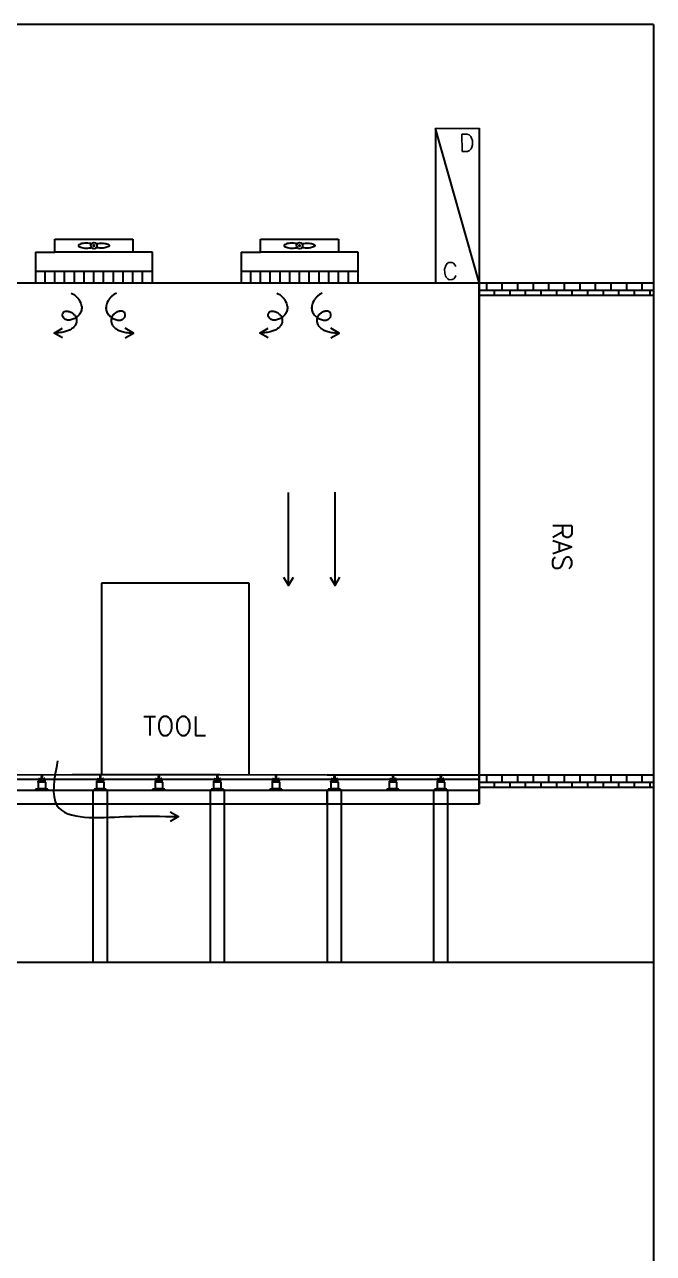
# Model space of a CAD drawing. Header units: millimetres. Extents: x 112 to 18918, y 65 to 12131.
# Drawn here: x 17567 to 18918, y 6738 to 9377 of the extents above; entities that cross this region are included whole.
import ezdxf
from ezdxf.enums import TextEntityAlignment as Align

# ---------------------------------------------------------------- set-up
doc = ezdxf.new("R2010")
doc.units = ezdxf.units.MM
for name, color, linetype in [('A-DETL-01', 1, 'Continuous'), ('M-CEQPM-MAU', 22, 'Continuous'), ('M-HVAC-CMDUCT', 150, 'Continuous')]:
    doc.layers.add(name, color=color, linetype=linetype)
doc.styles.add('STDTEXT', font='simplex.shx', dxfattribs={"bigfont": 'china.shx'})

msp = doc.modelspace()

# ---------------------------------------------------------------- hatches: boundary and pattern name
at = {"layer": 'M-CEQPM-MAU'}
h = msp.add_hatch(dxfattribs=at)
h.set_pattern_fill('AR-B88', color=252, scale=0.164336)
h.set_pattern_definition([(360, (-653426.305, -1383852.218), (2e-14, 33.39309756), []), (90, (-653426.305, -1383852.218), (-16.69654878, 33.39309756), [33.39309756, -33.39309756])])
h.paths.add_polyline_path([(18917.6, 8822.6), (18543.7, 8822.6), (18543.7, 8796.2), (18917.6, 8796.2)])
h = msp.add_hatch(dxfattribs=at)
h.set_pattern_fill('AR-B88', color=252, scale=0.164336)
h.set_pattern_definition([(360, (-653426.305, -1384908.842), (2e-14, 33.39309756), []), (90, (-653426.305, -1384908.842), (-16.69654878, 33.39309756), [33.39309756, -33.39309756])])
h.paths.add_polyline_path([(18917.6, 7766), (18543.7, 7766), (18543.7, 7739.6), (18917.6, 7739.6)])

# ---------------------------------------------------------------- linework, layer by layer
at = {"color": 252}
for points in [[(18543.7, 8822.6), (18917.6, 8822.6)], [(18543.7, 8796.2), (18917.6, 8796.2)], [(18543.7, 7766), (18917.6, 7766)], [(18543.7, 7739.6), (18917.6, 7739.6)]]:
    msp.add_lwpolyline(points, dxfattribs=at)
at = {"layer": 'A-DETL-01', "color": 252, "linetype": 'Continuous'}
for p, q in [((18917.6, 9377.1), (18917.6, 1596.3)), ((18543.7, 8822.6), (18543.7, 7703.1))]:
    msp.add_line(p, q, dxfattribs=at)
at = {"layer": 'M-CEQPM-MAU', "color": 252}
for p, q in [((18449.4, 9154.1), (18449.4, 8822.6)), ((18049.6, 8177.6), (17732.2, 8177.6)), ((17732.2, 8177.6), (17732.2, 7766.8)), ((18049.6, 7766.8), (18049.6, 8177.6)), ((17669.2, 7766.8), (17986.6, 7766.8))]:
    msp.add_line(p, q, dxfattribs=at)
at = {"layer": 'M-CEQPM-MAU', "color": 252, "ltscale": 0.1}
for p, q in [((17632.1, 8888.4), (17632.1, 8916.3)), ((17632.1, 8916.3), (17799.7, 8916.3)), ((17799.7, 8916.3), (17799.7, 8888.4)), ((18073.8, 8888.4), (18073.8, 8916.3)), ((18073.8, 8916.3), (18241.4, 8916.3)), ((18241.4, 8916.3), (18241.4, 8888.4)), ((17590.2, 8888.4), (17632.1, 8888.4)), ((17590.2, 8888.4), (17590.2, 8822.6)), ((17799.7, 8888.4), (17632.1, 8888.4)), ((17841.6, 8888.4), (17799.7, 8888.4)), ((17841.6, 8822.6), (17841.6, 8888.4)), ((18031.9, 8888.4), (18073.8, 8888.4)), ((18031.9, 8888.4), (18031.9, 8822.6)), ((18241.4, 8888.4), (18073.8, 8888.4)), ((18283.3, 8888.4), (18241.4, 8888.4)), ((18283.3, 8822.6), (18283.3, 8888.4)), ((17590.2, 8847.3), (17841.6, 8847.3)), ((17611.1, 8822.6), (17611.1, 8847.3)), ((17632.1, 8822.6), (17632.1, 8847.3)), ((17653, 8822.6), (17653, 8847.3)), ((17674, 8822.6), (17674, 8847.3)), ((17694.9, 8822.6), (17694.9, 8847.3)), ((17715.9, 8822.6), (17715.9, 8847.3)), ((17736.8, 8822.6), (17736.8, 8847.3)), ((17757.8, 8822.6), (17757.8, 8847.3)), ((17778.7, 8822.6), (17778.7, 8847.3)), ((17799.7, 8822.6), (17799.7, 8847.3)), ((17820.6, 8822.6), (17820.6, 8847.3)), ((18031.9, 8847.3), (18283.3, 8847.3)), ((18052.8, 8822.6), (18052.8, 8847.3)), ((18073.8, 8822.6), (18073.8, 8847.3)), ((18094.7, 8822.6), (18094.7, 8847.3)), ((18115.7, 8822.6), (18115.7, 8847.3)), ((18136.6, 8822.6), (18136.6, 8847.3)), ((18157.6, 8822.6), (18157.6, 8847.3)), ((18178.5, 8822.6), (18178.5, 8847.3)), ((18199.5, 8822.6), (18199.5, 8847.3)), ((18220.5, 8822.6), (18220.5, 8847.3)), ((18241.4, 8822.6), (18241.4, 8847.3)), ((18262.4, 8822.6), (18262.4, 8847.3)), ((16516.5, 8822.6), (18543.7, 8822.6)), ((17590.2, 8822.6), (17841.6, 8822.6)), ((18031.9, 8822.6), (18283.3, 8822.6)), ((18543.7, 7703.1), (18543.7, 8822.6)), ((16479.9, 7765.9), (18217, 7766.2)), ((17603.8, 7767.1), (17602.1, 7756.6)), ((17603.8, 7767.1), (17605.5, 7756.6)), ((17729.5, 7767.1), (17727.8, 7756.6)), ((17729.5, 7767.1), (17731.2, 7756.6)), ((17855.2, 7767.1), (17853.5, 7756.6)), ((17855.2, 7767.1), (17856.9, 7756.6)), ((17980.9, 7767.1), (17979.2, 7756.6)), ((17980.9, 7767.1), (17982.6, 7756.6)), ((18106.6, 7767.1), (18105, 7756.6)), ((18106.6, 7767.1), (18108.3, 7756.6)), ((18217, 7765.9), (18543.7, 7766)), ((18232.4, 7767.1), (18230.7, 7756.6)), ((18232.4, 7767.1), (18234, 7756.6)), ((18358.1, 7767.1), (18356.4, 7756.6)), ((18358.1, 7767.1), (18359.8, 7756.6)), ((18460.8, 7767.1), (18459.1, 7756.6)), ((18460.8, 7767.1), (18462.5, 7756.6)), ((18217, 7755.8), (16479.9, 7755.5)), ((17616.9, 7734.9), (17590.6, 7734.9)), ((17590.6, 7734.9), (17590.6, 7732.7)), ((17616.9, 7732.7), (17590.6, 7732.7)), ((17595.9, 7750.1), (17595.9, 7736.2)), ((17611.7, 7750.1), (17595.9, 7750.1)), ((17595.9, 7736.2), (17611.7, 7736.2)), ((17611, 7752.3), (17596.5, 7752.3)), ((17596.5, 7750.1), (17596.5, 7752.3)), ((17596.7, 7736.2), (17596.7, 7734.9)), ((17596.9, 7757.7), (17598.3, 7757.7)), ((17596.9, 7757.7), (17596.9, 7752.3)), ((17598.3, 7757.7), (17598.3, 7756.6)), ((17602.9, 7756.6), (17598.3, 7756.6)), ((17603, 7757.7), (17602.7, 7752.3)), ((17604.6, 7757.7), (17603, 7757.7)), ((17604.6, 7757.7), (17604.8, 7752.3)), ((17609.3, 7756.6), (17604.6, 7756.6)), ((17609.3, 7757.7), (17609.3, 7756.6)), ((17610.6, 7757.7), (17609.3, 7757.7)), ((17610.6, 7757.7), (17610.6, 7752.3)), ((17610.8, 7736.2), (17610.8, 7734.9)), ((17611, 7750.1), (17611, 7752.3)), ((17611.7, 7750.1), (17611.7, 7736.2)), ((17616.9, 7734.9), (17616.9, 7732.7)), ((17742.6, 7734.9), (17716.3, 7734.9)), ((17716.3, 7734.9), (17716.3, 7732.7)), ((17742.6, 7732.7), (17716.3, 7732.7)), ((17721.6, 7750.1), (17721.6, 7736.2)), ((17737.4, 7750.1), (17721.6, 7750.1)), ((17721.6, 7736.2), (17737.4, 7736.2)), ((17736.7, 7752.3), (17722.3, 7752.3)), ((17722.3, 7750.1), (17722.3, 7752.3)), ((17722.5, 7736.2), (17722.5, 7734.9)), ((17722.7, 7757.7), (17724, 7757.7)), ((17722.7, 7757.7), (17722.7, 7752.3)), ((17724, 7757.7), (17724, 7756.6)), ((17728.6, 7756.6), (17724, 7756.6)), ((17728.7, 7757.7), (17728.4, 7752.3)), ((17730.3, 7757.7), (17728.7, 7757.7)), ((17730.3, 7757.7), (17730.6, 7752.3)), ((17735, 7756.6), (17730.3, 7756.6)), ((17735, 7757.7), (17735, 7756.6)), ((17736.3, 7757.7), (17735, 7757.7)), ((17736.3, 7757.7), (17736.3, 7752.3)), ((17736.5, 7736.2), (17736.5, 7734.9)), ((17736.7, 7750.1), (17736.7, 7752.3)), ((17737.4, 7750.1), (17737.4, 7736.2)), ((17742.6, 7734.9), (17742.6, 7732.7)), ((17868.4, 7734.9), (17842.1, 7734.9)), ((17842.1, 7734.9), (17842.1, 7732.7)), ((17868.4, 7732.7), (17842.1, 7732.7)), ((17847.3, 7750.1), (17847.3, 7736.2)), ((17863.1, 7750.1), (17847.3, 7750.1)), ((17847.3, 7736.2), (17863.1, 7736.2)), ((17862.5, 7752.3), (17848, 7752.3)), ((17848, 7750.1), (17848, 7752.3)), ((17848.2, 7736.2), (17848.2, 7734.9)), ((17848.4, 7757.7), (17849.7, 7757.7)), ((17848.4, 7757.7), (17848.4, 7752.3)), ((17849.7, 7757.7), (17849.7, 7756.6)), ((17854.4, 7756.6), (17849.7, 7756.6)), ((17854.4, 7757.7), (17854.1, 7752.3)), ((17856, 7757.7), (17854.4, 7757.7)), ((17856, 7757.7), (17856.3, 7752.3)), ((17860.7, 7756.6), (17856.1, 7756.6)), ((17860.7, 7757.7), (17860.7, 7756.6)), ((17862, 7757.7), (17860.7, 7757.7)), ((17862, 7757.7), (17862, 7752.3)), ((17862.2, 7736.2), (17862.2, 7734.9)), ((17862.5, 7750.1), (17862.5, 7752.3)), ((17863.1, 7750.1), (17863.1, 7736.2)), ((17868.4, 7734.9), (17868.4, 7732.7)), ((17994.1, 7734.9), (17967.8, 7734.9)), ((17967.8, 7734.9), (17967.8, 7732.7)), ((17994.1, 7732.7), (17967.8, 7732.7)), ((17973, 7750.1), (17973, 7736.2)), ((17988.8, 7750.1), (17973, 7750.1)), ((17973, 7736.2), (17988.8, 7736.2)), ((17988.2, 7752.3), (17973.7, 7752.3)), ((17973.7, 7750.1), (17973.7, 7752.3)), ((17973.9, 7736.2), (17973.9, 7734.9)), ((17974.1, 7757.7), (17975.4, 7757.7)), ((17974.1, 7757.7), (17974.1, 7752.3)), ((17975.4, 7757.7), (17975.4, 7756.6)), ((17980.1, 7756.6), (17975.4, 7756.6)), ((17980.1, 7757.7), (17979.9, 7752.3)), ((17981.7, 7757.7), (17980.1, 7757.7)), ((17981.7, 7757.7), (17982, 7752.3)), ((17986.4, 7756.6), (17981.8, 7756.6)), ((17986.4, 7757.7), (17986.4, 7756.6)), ((17987.8, 7757.7), (17986.4, 7757.7)), ((17987.8, 7757.7), (17987.8, 7752.3)), ((17988, 7736.2), (17988, 7734.9)), ((17988.2, 7750.1), (17988.2, 7752.3)), ((17988.8, 7750.1), (17988.8, 7736.2)), ((17994.1, 7734.9), (17994.1, 7732.7)), ((18119.8, 7734.9), (18093.5, 7734.9)), ((18093.5, 7734.9), (18093.5, 7732.7)), ((18119.8, 7732.7), (18093.5, 7732.7)), ((18098.8, 7750.1), (18098.8, 7736.2)), ((18114.5, 7750.1), (18098.8, 7750.1)), ((18098.8, 7736.2), (18114.5, 7736.2)), ((18113.9, 7752.3), (18099.4, 7752.3)), ((18099.4, 7750.1), (18099.4, 7752.3)), ((18099.6, 7736.2), (18099.6, 7734.9)), ((18099.8, 7757.7), (18101.2, 7757.7)), ((18099.8, 7757.7), (18099.8, 7752.3)), ((18101.2, 7757.7), (18101.2, 7756.6)), ((18105.8, 7756.6), (18101.2, 7756.6)), ((18105.8, 7757.7), (18105.6, 7752.3)), ((18107.4, 7757.7), (18105.8, 7757.7)), ((18107.4, 7757.7), (18107.7, 7752.3)), ((18112.1, 7756.6), (18107.5, 7756.6)), ((18112.1, 7757.7), (18112.1, 7756.6)), ((18113.5, 7757.7), (18112.1, 7757.7)), ((18113.5, 7757.7), (18113.5, 7752.3)), ((18113.7, 7736.2), (18113.7, 7734.9)), ((18113.9, 7750.1), (18113.9, 7752.3)), ((18114.5, 7750.1), (18114.5, 7736.2)), ((18119.8, 7734.9), (18119.8, 7732.7)), ((18543.7, 7755.5), (18217, 7755.5)), ((18245.5, 7734.9), (18219.2, 7734.9)), ((18219.2, 7734.9), (18219.2, 7732.7)), ((18245.5, 7732.7), (18219.2, 7732.7)), ((18224.5, 7750.1), (18224.5, 7736.2)), ((18240.2, 7750.1), (18224.5, 7750.1)), ((18224.5, 7736.2), (18240.2, 7736.2)), ((18239.6, 7752.3), (18225.1, 7752.3)), ((18225.1, 7750.1), (18225.1, 7752.3)), ((18225.3, 7736.2), (18225.3, 7734.9)), ((18225.5, 7757.7), (18226.9, 7757.7)), ((18225.5, 7757.7), (18225.5, 7752.3)), ((18226.9, 7757.7), (18226.9, 7756.6)), ((18231.5, 7756.6), (18226.9, 7756.6)), ((18231.6, 7757.7), (18231.3, 7752.3)), ((18233.2, 7757.7), (18231.6, 7757.7)), ((18233.2, 7757.7), (18233.4, 7752.3)), ((18237.9, 7756.6), (18233.2, 7756.6)), ((18237.9, 7757.7), (18237.9, 7756.6)), ((18239.2, 7757.7), (18237.9, 7757.7)), ((18239.2, 7757.7), (18239.2, 7752.3)), ((18239.4, 7736.2), (18239.4, 7734.9)), ((18239.6, 7750.1), (18239.6, 7752.3)), ((18240.2, 7750.1), (18240.2, 7736.2)), ((18245.5, 7734.9), (18245.5, 7732.7)), ((18371.2, 7734.9), (18344.9, 7734.9)), ((18344.9, 7734.9), (18344.9, 7732.7)), ((18371.2, 7732.7), (18344.9, 7732.7)), ((18350.2, 7750.1), (18350.2, 7736.2)), ((18366, 7750.1), (18350.2, 7750.1)), ((18350.2, 7736.2), (18366, 7736.2)), ((18365.3, 7752.3), (18350.8, 7752.3)), ((18350.8, 7750.1), (18350.8, 7752.3)), ((18351, 7736.2), (18351, 7734.9)), ((18351.2, 7757.7), (18352.6, 7757.7)), ((18351.2, 7757.7), (18351.2, 7752.3)), ((18352.6, 7757.7), (18352.6, 7756.6)), ((18357.2, 7756.6), (18352.6, 7756.6)), ((18357.3, 7757.7), (18357, 7752.3)), ((18358.9, 7757.7), (18357.3, 7757.7)), ((18358.9, 7757.7), (18359.1, 7752.3)), ((18363.6, 7756.6), (18358.9, 7756.6)), ((18363.6, 7757.7), (18363.6, 7756.6)), ((18364.9, 7757.7), (18363.6, 7757.7)), ((18364.9, 7757.7), (18364.9, 7752.3)), ((18365.1, 7736.2), (18365.1, 7734.9)), ((18365.3, 7750.1), (18365.3, 7752.3)), ((18366, 7750.1), (18366, 7736.2)), ((18371.2, 7734.9), (18371.2, 7732.7)), ((18473.9, 7734.9), (18447.7, 7734.9)), ((18447.7, 7734.9), (18447.7, 7732.7)), ((18473.9, 7732.7), (18447.7, 7732.7)), ((18452.9, 7750.1), (18452.9, 7736.2)), ((18468.7, 7750.1), (18452.9, 7750.1)), ((18452.9, 7736.2), (18468.7, 7736.2)), ((18468, 7752.3), (18453.6, 7752.3)), ((18453.6, 7750.1), (18453.6, 7752.3)), ((18453.8, 7736.2), (18453.8, 7734.9)), ((18454, 7757.7), (18455.3, 7757.7)), ((18454, 7757.7), (18454, 7752.3)), ((18455.3, 7757.7), (18455.3, 7756.6)), ((18460, 7756.6), (18455.3, 7756.6)), ((18460, 7757.7), (18459.7, 7752.3)), ((18461.6, 7757.7), (18460, 7757.7)), ((18461.6, 7757.7), (18461.9, 7752.3)), ((18466.3, 7756.6), (18461.6, 7756.6)), ((18466.3, 7757.7), (18466.3, 7756.6)), ((18467.6, 7757.7), (18466.3, 7757.7)), ((18467.6, 7757.7), (18467.6, 7752.3)), ((18467.8, 7736.2), (18467.8, 7734.9)), ((18468, 7750.1), (18468, 7752.3)), ((18468.7, 7750.1), (18468.7, 7736.2)), ((18473.9, 7734.9), (18473.9, 7732.7))]:
    msp.add_line(p, q, dxfattribs=at)
at = {"layer": 'M-CEQPM-MAU', "color": 252}
for points in [[(18917.6, 9377.1), (14882.4, 9377.1)], [(18917.6, 7362.8), (14882.4, 7362.8)]]:
    msp.add_lwpolyline(points, dxfattribs=at)
msp.add_lwpolyline([(18543.7, 9154.9), (18543.7, 8823.5), (18449.4, 9154.1)], close=True, dxfattribs=at)
at = {"layer": 'M-CEQPM-MAU', "color": 252, "ltscale": 0.1}
for points in [[(17710.5, 8906.1, 0.03966), (17706.1, 8907.1, 0.032614), (17699.4, 8907.5, 0.032614), (17692.7, 8907.1, 0.044087), (17687.8, 8906, 0.086721), (17683.8, 8903.9, 0.233651), (17683, 8902.3, 0.233651), (17683.8, 8900.7, 0.086721), (17687.8, 8898.7, 0.044087), (17692.7, 8897.6, 0.032614), (17699.4, 8897.1, 0.032614), (17706.1, 8897.6, 0.03966), (17710.5, 8898.5)], [(17721.2, 8906.1, -0.03966), (17725.6, 8907.1, -0.032614), (17732.3, 8907.5, -0.032614), (17739.1, 8907.1, -0.044087), (17743.9, 8906, -0.086721), (17748, 8903.9, -0.233651), (17748.7, 8902.3, -0.233651), (17748, 8900.7, -0.086721), (17743.9, 8898.7, -0.044087), (17739.1, 8897.6, -0.032614), (17732.3, 8897.1, -0.032614), (17725.6, 8897.6, -0.03966), (17721.2, 8898.5)], [(18152.2, 8906.1, 0.03966), (18147.9, 8907.1, 0.032614), (18141.1, 8907.5, 0.032614), (18134.4, 8907.1, 0.044087), (18129.5, 8906, 0.086721), (18125.5, 8903.9, 0.233651), (18124.7, 8902.3, 0.233651), (18125.5, 8900.7, 0.086721), (18129.5, 8898.7, 0.044087), (18134.4, 8897.6, 0.032614), (18141.1, 8897.1, 0.032614), (18147.9, 8897.6, 0.03966), (18152.2, 8898.5)], [(18162.9, 8906.1, -0.03966), (18167.3, 8907.1, -0.032614), (18174.1, 8907.5, -0.032614), (18180.8, 8907.1, -0.044087), (18185.7, 8906, -0.086721), (18189.7, 8903.9, -0.233651), (18190.5, 8902.3, -0.233651), (18189.7, 8900.7, -0.086721), (18185.7, 8898.7, -0.044087), (18180.8, 8897.6, -0.032614), (18174.1, 8897.1, -0.032614), (18167.3, 8897.6, -0.03966), (18162.9, 8898.5)]]:
    msp.add_lwpolyline(points, format="xyb", dxfattribs=at)
at = {"layer": 'M-CEQPM-MAU', "color": 252, "ltscale": 0.1, "const_width": 3.29}
for points in [[(17717.5, 8902.3, -1), (17714.2, 8902.3, -1)], [(18159.2, 8902.3, -1), (18156, 8902.3, -1)]]:
    msp.add_lwpolyline(points, format="xyb", close=True, dxfattribs=at)
at = {"layer": 'M-CEQPM-MAU', "color": 252, "ltscale": 0.1}
for points in [[(18217, 7703.1), (16479.9, 7703.1), (16479.9, 7732.7), (18217, 7732.7)], [(18543.7, 7703.1), (18217, 7703.1), (18217, 7732.7), (18543.7, 7732.7)]]:
    msp.add_lwpolyline(points, dxfattribs=at)
for points in [[(17714.7, 7362.8), (17714.7, 7732.7), (17744.3, 7732.7), (17744.3, 7362.8)], [(17966.1, 7362.8), (17966.1, 7732.7), (17995.7, 7732.7), (17995.7, 7362.8)], [(18217.6, 7362.8), (18217.6, 7732.7), (18247.2, 7732.7), (18247.2, 7362.8)], [(18446, 7362.8), (18446, 7732.7), (18475.6, 7732.7), (18475.6, 7362.8)]]:
    msp.add_lwpolyline(points, close=True, dxfattribs=at)
for centre in [(17715.9, 8902.3), (18157.6, 8902.3)]:
    msp.add_circle(centre, 6.57, dxfattribs=at)
at = {"layer": 'M-HVAC-CMDUCT', "color": 252}
for p, q in [((18133.8, 8172.1), (18133.8, 8372.1)), ((18233.8, 8172.1), (18233.8, 8373.1))]:
    msp.add_line(p, q, dxfattribs=at)
at = {"layer": 'M-HVAC-CMDUCT', "color": 252, "ltscale": 0.1}
for points in [[(17667.2, 8800.1, -0.140241), (17678.3, 8792.7, -0.038232), (17682.2, 8788.4), (17683.4, 8786.8), (17685.3, 8783.5), (17686.9, 8780.5), (17688.1, 8777.7), (17688.9, 8775), (17689.4, 8772.5), (17689.7, 8770.1), (17689.8, 8767.8), (17689.6, 8765.6), (17689.2, 8763.5), (17688.6, 8761.5), (17687.8, 8759.5), (17686.8, 8757.6), (17685.6, 8755.7), (17684.2, 8753.9), (17682.6, 8752.1), (17680.9, 8750.4), (17679, 8748.8), (17677.1, 8747.4), (17675.1, 8746.1), (17673, 8745), (17670.9, 8744.1), (17668.7, 8743.4), (17666.6, 8742.8), (17664.5, 8742.5), (17662.5, 8742.3), (17660.6, 8742.3), (17658.9, 8742.5), (17657.3, 8742.8), (17655.8, 8743.4), (17654.6, 8744), (17653.4, 8744.7, -0.282011), (17648.5, 8754.3, -0.222152), (17650.7, 8759.5, -0.123311), (17655, 8761.3), (17656.6, 8761.5), (17658.3, 8761.5), (17660, 8761.4), (17661.7, 8761.1), (17663.4, 8760.7), (17665.1, 8760.1), (17666.7, 8759.4), (17668.2, 8758.6), (17669.7, 8757.6), (17671, 8756.6), (17672.3, 8755.5), (17673.5, 8754.4), (17674.6, 8753.2), (17675.5, 8752), (17676.4, 8750.7), (17677.1, 8749.4), (17677.7, 8748), (17678.2, 8746.6), (17678.6, 8745.2), (17678.8, 8743.7), (17678.9, 8742.1), (17678.8, 8740.6), (17678.6, 8739), (17678.3, 8737.3), (17677.8, 8735.7), (17677.2, 8734.1), (17676.4, 8732.5), (17675.5, 8731), (17674.4, 8729.5), (17673.1, 8728.1), (17671.8, 8726.7), (17670.3, 8725.4), (17668.7, 8724.1), (17667, 8722.9), (17665.2, 8721.8), (17663.3, 8720.8), (17661.4, 8719.9), (17659.3, 8719.1), (17657.2, 8718.3), (17654.9, 8717.6), (17652.5, 8717), (17649.8, 8716.5), (17647, 8716), (17644, 8715.6), (17640.8, 8715.2), (17637.4, 8715), (17633.9, 8714.7), (17630.5, 8714.5)], [(17764.5, 8800.1, 0.140241), (17753.4, 8792.7, 0.038232), (17749.4, 8788.4), (17748.3, 8786.8), (17746.4, 8783.5), (17744.8, 8780.5), (17743.6, 8777.7), (17742.8, 8775), (17742.3, 8772.5), (17742, 8770.1), (17741.9, 8767.8), (17742, 8765.6), (17742.4, 8763.5), (17743, 8761.5), (17743.9, 8759.5), (17744.9, 8757.6), (17746.1, 8755.7), (17747.5, 8753.9), (17749.1, 8752.1), (17750.8, 8750.4), (17752.7, 8748.8), (17754.6, 8747.4), (17756.6, 8746.1), (17758.7, 8745), (17760.8, 8744.1), (17763, 8743.4), (17765.1, 8742.8), (17767.1, 8742.5), (17769.1, 8742.3), (17771, 8742.3), (17772.8, 8742.5), (17774.4, 8742.8), (17775.8, 8743.4), (17777.1, 8744), (17778.3, 8744.7, 0.282011), (17783.2, 8754.3, 0.222152), (17781, 8759.5, 0.123311), (17776.7, 8761.3), (17775.1, 8761.5), (17773.4, 8761.5), (17771.7, 8761.4), (17769.9, 8761.1), (17768.2, 8760.7), (17766.6, 8760.1), (17765, 8759.4), (17763.5, 8758.6), (17762, 8757.6), (17760.7, 8756.6), (17759.4, 8755.5), (17758.2, 8754.4), (17757.1, 8753.2), (17756.1, 8752), (17755.3, 8750.7), (17754.6, 8749.4), (17754, 8748), (17753.5, 8746.6), (17753.1, 8745.2), (17752.9, 8743.7), (17752.8, 8742.1), (17752.9, 8740.6), (17753, 8739), (17753.4, 8737.3), (17753.9, 8735.7), (17754.5, 8734.1), (17755.3, 8732.5), (17756.2, 8731), (17757.3, 8729.5), (17758.5, 8728.1), (17759.9, 8726.7), (17761.4, 8725.4), (17763, 8724.1), (17764.7, 8722.9), (17766.5, 8721.8), (17768.4, 8720.8), (17770.3, 8719.9), (17772.4, 8719.1), (17774.5, 8718.3), (17776.8, 8717.6), (17779.2, 8717), (17781.8, 8716.5), (17784.6, 8716), (17787.7, 8715.6), (17790.9, 8715.2), (17794.3, 8715), (17797.8, 8714.7), (17801.2, 8714.5)], [(18108.9, 8800.1, -0.140241), (18120, 8792.7, -0.038232), (18123.9, 8788.4), (18125.1, 8786.8), (18127, 8783.5), (18128.6, 8780.5), (18129.8, 8777.7), (18130.6, 8775), (18131.1, 8772.5), (18131.4, 8770.1), (18131.5, 8767.8), (18131.3, 8765.6), (18131, 8763.5), (18130.4, 8761.5), (18129.5, 8759.5), (18128.5, 8757.6), (18127.3, 8755.7), (18125.9, 8753.9), (18124.3, 8752.1), (18122.6, 8750.4), (18120.7, 8748.8), (18118.8, 8747.4), (18116.8, 8746.1), (18114.7, 8745), (18112.6, 8744.1), (18110.4, 8743.4), (18108.3, 8742.8), (18106.3, 8742.5), (18104.3, 8742.3), (18102.4, 8742.3), (18100.6, 8742.5), (18099, 8742.8), (18097.6, 8743.4), (18096.3, 8744), (18095.1, 8744.7, -0.282011), (18090.2, 8754.3, -0.222152), (18092.4, 8759.5, -0.123311), (18096.7, 8761.3), (18098.3, 8761.5), (18100, 8761.5), (18101.7, 8761.4), (18103.5, 8761.1), (18105.2, 8760.7), (18106.8, 8760.1), (18108.4, 8759.4), (18109.9, 8758.6), (18111.4, 8757.6), (18112.7, 8756.6), (18114, 8755.5), (18115.2, 8754.4), (18116.3, 8753.2), (18117.2, 8752), (18118.1, 8750.7), (18118.8, 8749.4), (18119.4, 8748), (18119.9, 8746.6), (18120.3, 8745.2), (18120.5, 8743.7), (18120.6, 8742.1), (18120.5, 8740.6), (18120.3, 8739), (18120, 8737.3), (18119.5, 8735.7), (18118.9, 8734.1), (18118.1, 8732.5), (18117.2, 8731), (18116.1, 8729.5), (18114.9, 8728.1), (18113.5, 8726.7), (18112, 8725.4), (18110.4, 8724.1), (18108.7, 8722.9), (18106.9, 8721.8), (18105, 8720.8), (18103.1, 8719.9), (18101, 8719.1), (18098.9, 8718.3), (18096.6, 8717.6), (18094.2, 8717), (18091.6, 8716.5), (18088.8, 8716), (18085.7, 8715.6), (18082.5, 8715.2), (18079.1, 8715), (18075.6, 8714.7), (18072.2, 8714.5)], [(18206.2, 8800.1, 0.140241), (18195.1, 8792.7, 0.038232), (18191.2, 8788.4), (18190, 8786.8), (18188.1, 8783.5), (18186.5, 8780.5), (18185.3, 8777.7), (18184.5, 8775), (18184, 8772.5), (18183.7, 8770.1), (18183.6, 8767.8), (18183.8, 8765.6), (18184.1, 8763.5), (18184.7, 8761.5), (18185.6, 8759.5), (18186.6, 8757.6), (18187.8, 8755.7), (18189.2, 8753.9), (18190.8, 8752.1), (18192.5, 8750.4), (18194.4, 8748.8), (18196.3, 8747.4), (18198.3, 8746.1), (18200.4, 8745), (18202.5, 8744.1), (18204.7, 8743.4), (18206.8, 8742.8), (18208.9, 8742.5), (18210.8, 8742.3), (18212.7, 8742.3), (18214.5, 8742.5), (18216.1, 8742.8), (18217.5, 8743.4), (18218.8, 8744), (18220, 8744.7, 0.282011), (18224.9, 8754.3, 0.222152), (18222.7, 8759.5, 0.123311), (18218.4, 8761.3), (18216.8, 8761.5), (18215.1, 8761.5), (18213.4, 8761.4), (18211.6, 8761.1), (18210, 8760.7), (18208.3, 8760.1), (18206.7, 8759.4), (18205.2, 8758.6), (18203.7, 8757.6), (18202.4, 8756.6), (18201.1, 8755.5), (18199.9, 8754.4), (18198.8, 8753.2), (18197.9, 8752), (18197, 8750.7), (18196.3, 8749.4), (18195.7, 8748), (18195.2, 8746.6), (18194.8, 8745.2), (18194.6, 8743.7), (18194.5, 8742.1), (18194.6, 8740.6), (18194.8, 8739), (18195.1, 8737.3), (18195.6, 8735.7), (18196.2, 8734.1), (18197, 8732.5), (18197.9, 8731), (18199, 8729.5), (18200.2, 8728.1), (18201.6, 8726.7), (18203.1, 8725.4), (18204.7, 8724.1), (18206.4, 8722.9), (18208.2, 8721.8), (18210.1, 8720.8), (18212, 8719.9), (18214.1, 8719.1), (18216.2, 8718.3), (18218.5, 8717.6), (18220.9, 8717), (18223.5, 8716.5), (18226.3, 8716), (18229.4, 8715.6), (18232.6, 8715.2), (18236, 8715), (18239.5, 8714.7), (18242.9, 8714.5)]]:
    msp.add_lwpolyline(points, format="xyb", dxfattribs=at)
for points in [[(17648.6, 8704), (17630.5, 8714.5), (17648.6, 8725)], [(17783.1, 8704), (17801.2, 8714.5), (17783.1, 8725)], [(18090.3, 8704), (18072.2, 8714.5), (18090.3, 8725)], [(18224.8, 8704), (18242.9, 8714.5), (18224.8, 8725)]]:
    msp.add_lwpolyline(points, dxfattribs=at)
at = {"layer": 'M-HVAC-CMDUCT', "color": 252}
for points in [[(18123.3, 8190.2), (18133.8, 8172.1), (18144.3, 8190.2)], [(18223.3, 8190.2), (18233.8, 8172.1), (18244.3, 8190.2)], [(17879.5, 7686.4), (17897.7, 7676), (17879.5, 7665.5)]]:
    msp.add_lwpolyline(points, dxfattribs=at)
msp.add_spline([(17638.1, 7795.9), (17636.7, 7700), (17781.7, 7676), (17897.7, 7676)], degree=3, dxfattribs=at)

# ---------------------------------------------------------------- texts
at = {"layer": 'M-CEQPM-MAU', "color": 252, "style": 'STDTEXT'}
for s, p in [('D', (18517, 9123.2)), ('C', (18481.2, 8847.7))]:
    msp.add_text(s, height=37, rotation=1, dxfattribs=at).set_placement(p, align=Align.MIDDLE)
msp.add_text('RAS', height=41.08, rotation=270, dxfattribs=at).set_placement((18721.9, 8307.3), align=Align.MIDDLE_LEFT)
msp.add_text('TOOL', height=41.08, dxfattribs=at).set_placement((17821.7, 7870.7), align=Align.MIDDLE_LEFT)

doc.saveas('drawing.dxf')
